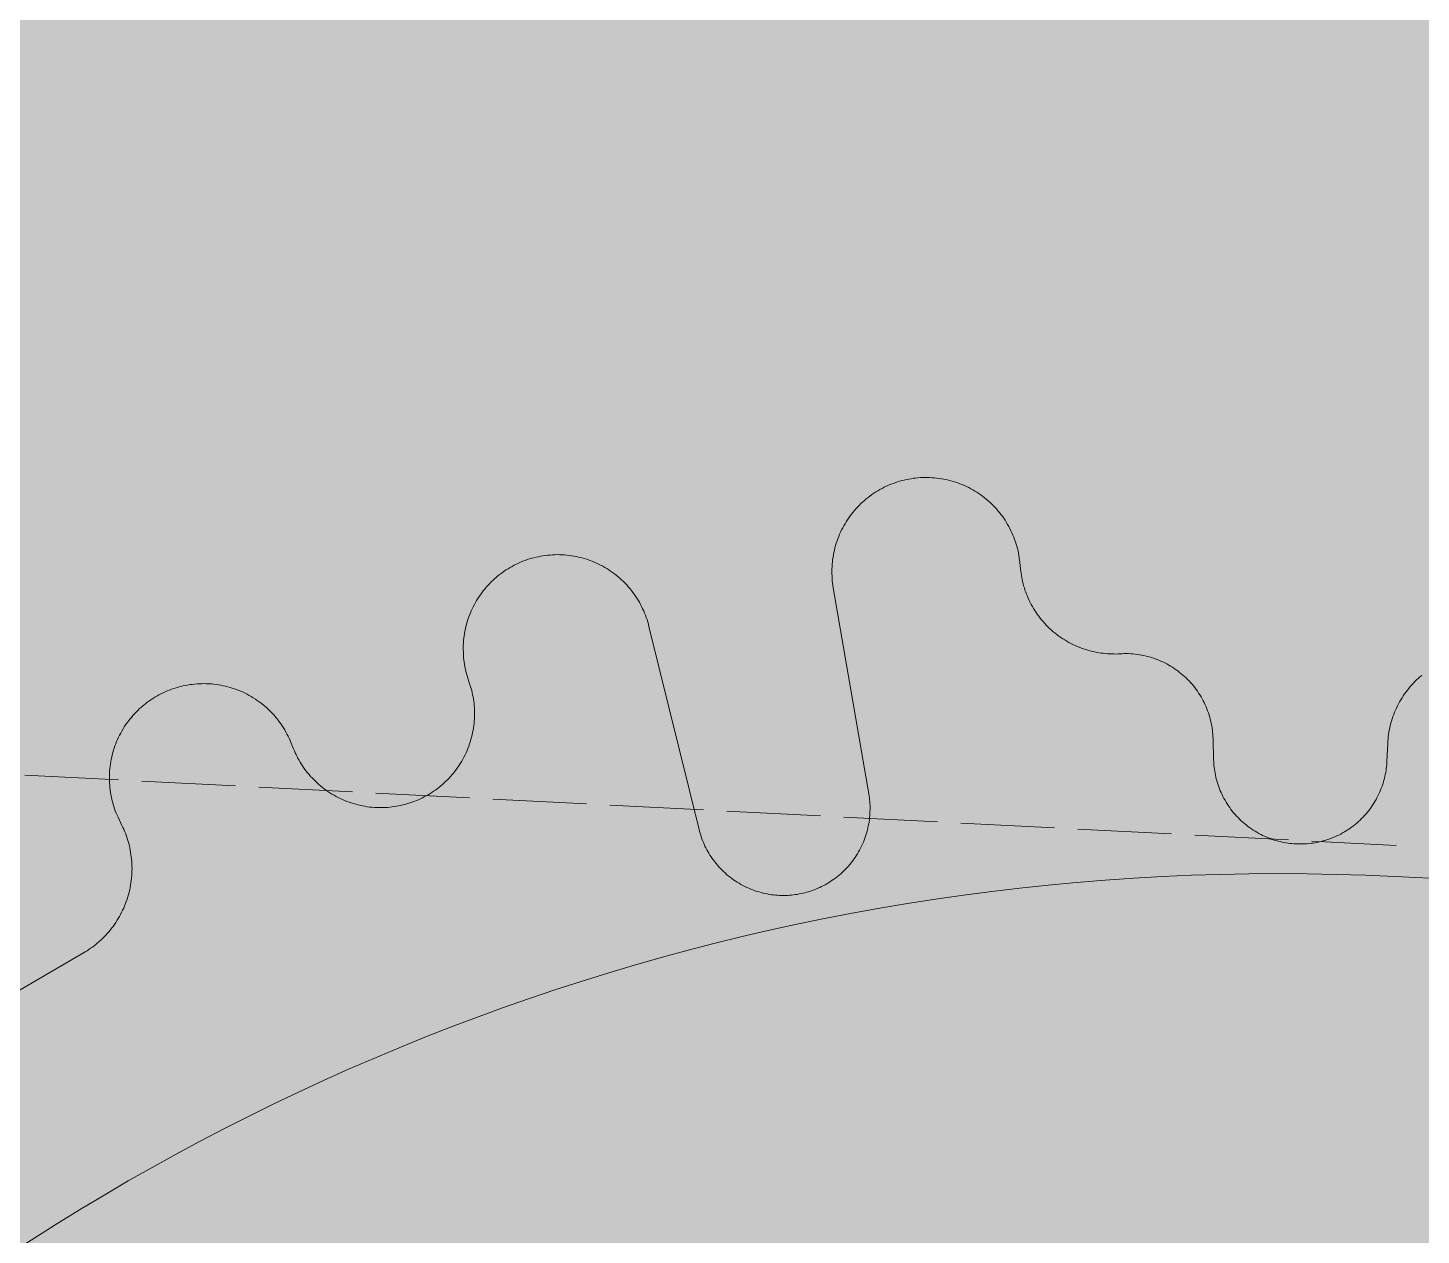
# Model space of a CAD drawing. Header units: millimetres. Extents: x 833941507 to 1669051331, y 817666127 to 1636299673.
# Drawn here: x 834573440.1 to 834573618.5, y 817985220.2 to 817985374.7 of the extents above; entities that cross this region are included whole.
import ezdxf

# ---------------------------------------------------------------- set-up
doc = ezdxf.new("R2010")
doc.units = ezdxf.units.MM
doc.header["$LTSCALE"] = 3
doc.linetypes.add('3A35X-MADL-P-LT-B01-0$0$ACAD_ISO02W033', pattern=[5, 4, -1])
for name, color, linetype, lineweight in [('Hatch (CARR)', 252, 'Continuous', 35), ('Hatch (LTC&CB)', 252, 'Continuous', 35), ('UAJ-23FLOR-h', 251, 'Continuous', 9), ('UAJ-24STAI-a', 9, '3A35X-MADL-P-LT-B01-0$0$ACAD_ISO02W033', 13), ('UAJ-42INFI', 1, 'Continuous', 18)]:
    doc.layers.add(name, color=color, linetype=linetype, lineweight=lineweight)
doc.layers.add('UAJ-00XREF', color=7, linetype='Continuous')

# ---------------------------------------------------------------- blocks, each defined once
blk = doc.blocks.new('GBP-LTC-LB01')
at = {"layer": 'UAJ-23FLOR-h'}
h = blk.add_hatch(dxfattribs=at)
h.set_pattern_fill('EARTH,_O', color=256, scale=180, angle=45)
h.set_pattern_definition([(48.9989, (834576001.8, 818046085.3), (-112.727, 1612.5107), [1143, -1143]), (48.9989, (834575678.3, 818046366.6), (-112.727, 1612.5107), [1143, -1143]), (48.9989, (834575354.8, 818046647.8), (-112.727, 1612.5107), [1143, -1143]), (138.9989, (834575340.7, 818046849.3), (-1612.5107, -112.727), [1143, -1143]), (138.9989, (834575621.9, 818047172.8), (-1612.5107, -112.727), [1143, -1143]), (138.9989, (834575903.1, 818047496.3), (-1612.5107, -112.727), [1143, -1143])])
h.paths.add_polyline_path([(834572173.05, 818200349.17), (834310583.74, 818182062.08), (834331502.24, 817882831.69), (834364939.69, 817885169.23), (834473095.7, 818011283.6), (834480533.7, 818020120.4), (834485095.05, 818025709.55), (834491375.7, 818033619), (834497063.4, 818041013), (834493145.8, 818043678.7), (834512788.5, 818074029.25), (834518712.45, 818083675.25), (834526231.3, 818096325.1), (834534646.05, 818111073.05), (834545956, 818131981.3), (834557204.6, 818154198.8), (834564040, 818168496.8), (834570941.16, 818183576.43), (834578367.8, 818200696.3)])
h.paths.add_polyline_path([(834382131.31, 817956469.98), (834418268.73, 817958996.07), (834422062.41, 817963855.9), (834428403.04, 817964299.38), (834467239.2, 818010695.58), (834466445.21, 818021738.79), (834476097.72, 818035709.03), (834485267.1, 818048983.2), (834487014.89, 818051460.43), (834497268.33, 818067303.42), (834492893.38, 818129890.09), (834448056.59, 818126755.66), (834416896.58, 818105052.11), (834382061.37, 818080788.99), (834386167.45, 818022059.16), (834377588.38, 818021459.47)], flags=16)
edge = h.paths.add_edge_path(flags=16)
edge.add_line((834540292.29, 818142076.07), (834533466.32, 818141614.13))
edge.add_line((834533466.32, 818141614.13), (834523258.01, 818143862.71))
edge.add_line((834523258.01, 818143862.71), (834525896.87, 818155838.93))
edge.add_arc((834558382.43, 818267025.45), 115835.02, 237.2183981, 253.7131266, ccw=False)
edge.add_line((834495664.92, 818169638.25), (834498267.59, 818132356.98))
edge.add_line((834498267.59, 818132356.98), (834496346.42, 818130135.01))
edge.add_line((834496346.42, 818130135.01), (834492879.88, 818129892.67))
edge.add_line((834492879.88, 818129892.67), (834494229.58, 818110587.62))
edge.add_line((834494229.58, 818110587.62), (834496326.13, 818110708.38))
edge.add_line((834496326.13, 818110708.38), (834498420.21, 818080753.55))
edge.add_line((834498420.21, 818080753.55), (834498046.12, 818080727.4))
edge.add_line((834498046.12, 818080727.4), (834498254.52, 818077746.38))
edge.add_line((834498254.52, 818077746.38), (834503061.09, 818078082.4))
edge.add_line((834503061.09, 818078082.4), (834504979.52, 818081212.1))
edge.add_line((834504979.52, 818081212.1), (834509429.02, 818088470.93))
edge.add_line((834509429.02, 818088470.93), (834515217.16, 818097913.59))
edge.add_line((834515217.16, 818097913.59), (834526067.43, 818116415.54))
edge.add_line((834526067.43, 818116415.54), (834532489.2, 818127888.68))
edge.add_line((834532489.2, 818127888.68), (834534830.9, 818132146.3))
edge.add_line((834534830.9, 818132146.3), (834540292.29, 818142076.07))
h = blk.add_hatch(dxfattribs=at)
h.set_pattern_fill('EARTH,_O', color=256, scale=180, angle=45)
h.set_pattern_definition([(45.0000001, (-1082349.7, 54794.9), (-3e-06, 1616.4461018), [1143, -1143]), (45.0000001, (-1082652.8, 55098), (-3e-06, 1616.4461018), [1143, -1143]), (45.0000001, (-1082955.9, 55401.1), (-3e-06, 1616.4461018), [1143, -1143]), (135.0000001, (-1082955.9, 55603.1), (-1616.4461018, -3e-06), [1143, -1143]), (135.0000001, (-1082652.8, 55906.2), (-1616.4461018, -3e-06), [1143, -1143]), (135.0000001, (-1082349.7, 56209.3), (-1616.4461018, -3e-06), [1143, -1143])])
h.paths.add_polyline_path([(834669469.25, 818015499.17), (834651080.82, 818014213.79), (834651091.33, 818014066.03), (834669479.76, 818015351.52)], flags=16)
edge = h.paths.add_edge_path()
edge.add_arc((834611763.61, 818123015.07), 22001.28, 94.000719, 118.688683)
edge.add_line((834601201.89, 818142315.5), (834593918.34, 818141228.38))
edge.add_arc((834611768.4, 818123014.03), 25502.69, 93.997159, 134.421275, ccw=False)
edge.add_line((834609990.68, 818148454.69), (834618164.36, 818149025.84))
edge.add_line((834618164.36, 818149025.84), (834618408.29, 818145534.91))
edge.add_line((834618408.29, 818145534.91), (834616365.41, 818145392.16))
edge.add_line((834616365.41, 818145392.16), (834616609.39, 818141900.69))
edge.add_line((834616609.39, 818141900.69), (834611621.55, 818141552.15))
edge.add_line((834611621.55, 818141552.15), (834611377.61, 818145043.07))
edge.add_line((834611377.61, 818145043.07), (834610228.61, 818144962.74))
h.paths.add_polyline_path([(834673232.94, 818197365.88), (834607546.49, 818192773.89), (834599172.5, 818174435.3), (834588349.1, 818152374.5), (834578621.55, 818133890.65), (834568418.3, 818115665.3), (834556456.7, 818095618.3), (834546606.4, 818080041.6), (834532219.3, 818058623.75), (834523692.15, 818046595.75), (834515683.5, 818035708.5), (834508244.2, 818025929.9), (834500656.3, 818016266.1), (834489786.8, 818002934.1), (834483448.3, 817995421.3), (834478637.6, 817989841.7), (834458453.75, 817967379.3), (834441506.5, 817949096.36), (834383075.75, 817886437.08), (834482026.69, 817893354.51), (834551919.04, 817920008.6), (834634905.13, 817930637.13), (834634023, 817939309.35), (834633770.07, 817941795.89), (834633577.69, 817943687.02), (834508697.04, 817930983.61), (834507053.46, 817930191.44), (834506409.46, 817939426.96), (834507656.94, 817945566.73), (834503417.08, 818006767.03), (834503064.37, 818011762.67), (834514052.91, 818025791.94), (834520784.65, 818034889.35), (834526318.86, 818042436.94), (834532381.69, 818050705.63), (834536345.72, 818056472.68), (834542258.41, 818065225.62), (834550405.86, 818077286.91), (834561579, 818095001.96), (834574522.66, 818117080.03), (834587768.88, 818140310.21), (834609774.13, 818143594.98), (834610001.97, 818140335.89), (834634252.54, 818142031.47), (834636806.9, 818105492.47), (834642791.48, 818105913.75), (834646278.56, 818056032.58), (834640293.17, 818055614.16), (834643382.34, 818011424.91), (834641138.41, 818011267.96), (834645775.78, 817944927.87), (834639048.36, 817944243.52), (834640362.12, 817931328.11), (834651070.39, 817932706.91), (834650587.67, 817936476.13), (834685105.74, 817940896.86), (834685588.46, 817937127.64), (834691373.79, 817937868.57)])
blk = doc.blocks.new('inf_010')
at = {"layer": 'UAJ-42INFI'}
for points in [[(889585898.64, 757792771.01), (889585898.61, 757792771.3), (889585898.59, 757792771.6), (889585898.58, 757792771.89), (889585898.57, 757792772.19), (889585898.58, 757792772.49), (889585898.59, 757792772.79), (889585898.61, 757792773.1), (889585898.63, 757792773.4), (889585898.67, 757792773.7), (889585898.71, 757792774), (889585898.76, 757792774.3), (889585898.81, 757792774.6), (889585898.88, 757792774.9), (889585898.95, 757792775.2), (889585899.03, 757792775.5), (889585899.12, 757792775.79), (889585899.21, 757792776.08), (889585899.31, 757792776.37), (889585899.42, 757792776.66), (889585899.54, 757792776.94), (889585899.66, 757792777.22), (889585899.79, 757792777.5), (889585899.93, 757792777.77), (889585900.07, 757792778.04), (889585900.22, 757792778.3), (889585900.38, 757792778.56), (889585900.54, 757792778.82), (889585900.71, 757792779.07), (889585900.88, 757792779.31), (889585901.06, 757792779.55), (889585901.24, 757792779.78), (889585901.43, 757792780.01), (889585901.62, 757792780.24), (889585901.82, 757792780.45), (889585902.03, 757792780.67), (889585902.24, 757792780.88), (889585902.46, 757792781.09), (889585902.68, 757792781.29), (889585902.91, 757792781.49), (889585903.15, 757792781.68), (889585903.39, 757792781.86), (889585903.64, 757792782.04), (889585903.89, 757792782.22), (889585904.14, 757792782.38), (889585904.4, 757792782.55), (889585904.67, 757792782.7), (889585904.94, 757792782.85), (889585905.21, 757792782.99), (889585905.48, 757792783.13), (889585905.76, 757792783.25), (889585906.04, 757792783.37), (889585906.33, 757792783.49), (889585906.62, 757792783.59), (889585906.91, 757792783.69), (889585907.2, 757792783.78), (889585907.49, 757792783.86), (889585907.78, 757792783.94), (889585908.08, 757792784.01), (889585908.37, 757792784.07), (889585908.67, 757792784.12), (889585908.96, 757792784.17), (889585909.26, 757792784.2), (889585909.56, 757792784.23), (889585909.85, 757792784.26), (889585910.14, 757792784.27), (889585910.44, 757792784.28), (889585910.74, 757792784.28), (889585911.04, 757792784.27), (889585911.34, 757792784.26), (889585911.64, 757792784.24), (889585911.94, 757792784.21), (889585912.24, 757792784.17), (889585912.54, 757792784.13), (889585912.84, 757792784.08), (889585913.14, 757792784.02), (889585913.44, 757792783.95), (889585913.74, 757792783.88), (889585914.03, 757792783.79), (889585914.33, 757792783.7), (889585914.62, 757792783.61), (889585914.91, 757792783.5), (889585915.19, 757792783.39), (889585915.47, 757792783.27), (889585915.75, 757792783.14), (889585916.03, 757792783.01), (889585916.3, 757792782.87), (889585916.57, 757792782.72), (889585916.83, 757792782.57), (889585917.09, 757792782.41), (889585917.34, 757792782.25), (889585917.59, 757792782.08), (889585917.83, 757792781.9), (889585918.07, 757792781.72), (889585918.3, 757792781.53), (889585918.53, 757792781.34), (889585918.75, 757792781.14), (889585918.97, 757792780.94), (889585919.18, 757792780.73), (889585919.39, 757792780.52), (889585919.59, 757792780.3), (889585919.79, 757792780.08), (889585919.98, 757792779.84), (889585920.17, 757792779.61), (889585920.35, 757792779.36), (889585920.53, 757792779.12), (889585920.7, 757792778.87), (889585920.87, 757792778.61), (889585921.03, 757792778.35), (889585921.18, 757792778.08), (889585921.32, 757792777.81), (889585921.46, 757792777.54), (889585921.59, 757792777.26), (889585921.72, 757792776.98), (889585921.84, 757792776.7), (889585921.95, 757792776.41), (889585922.05, 757792776.12), (889585922.14, 757792775.83), (889585922.23, 757792775.54), (889585922.31, 757792775.24), (889585922.38, 757792774.95), (889585922.45, 757792774.65), (889585922.51, 757792774.36), (889585922.56, 757792774.06), (889585922.6, 757792773.76), (889585922.63, 757792773.46), (889585922.66, 757792773.17), (889585922.68, 757792772.87), (889585922.69, 757792772.58)], [(889585851.17, 757792762.74), (889585851.1, 757792763.03), (889585851.04, 757792763.32), (889585850.98, 757792763.61), (889585850.94, 757792763.91), (889585850.9, 757792764.2), (889585850.86, 757792764.5), (889585850.84, 757792764.81), (889585850.82, 757792765.11), (889585850.81, 757792765.41), (889585850.81, 757792765.72), (889585850.82, 757792766.02), (889585850.83, 757792766.33), (889585850.85, 757792766.63), (889585850.88, 757792766.94), (889585850.92, 757792767.24), (889585850.96, 757792767.55), (889585851.01, 757792767.85), (889585851.07, 757792768.15), (889585851.14, 757792768.45), (889585851.21, 757792768.75), (889585851.3, 757792769.04), (889585851.39, 757792769.33), (889585851.48, 757792769.62), (889585851.59, 757792769.91), (889585851.7, 757792770.19), (889585851.81, 757792770.47), (889585851.94, 757792770.74), (889585852.07, 757792771.02), (889585852.2, 757792771.28), (889585852.35, 757792771.54), (889585852.49, 757792771.8), (889585852.65, 757792772.05), (889585852.81, 757792772.3), (889585852.97, 757792772.55), (889585853.15, 757792772.79), (889585853.33, 757792773.03), (889585853.52, 757792773.26), (889585853.71, 757792773.5), (889585853.91, 757792773.72), (889585854.11, 757792773.95), (889585854.33, 757792774.16), (889585854.54, 757792774.38), (889585854.77, 757792774.59), (889585855, 757792774.79), (889585855.23, 757792774.98), (889585855.47, 757792775.18), (889585855.71, 757792775.36), (889585855.96, 757792775.54), (889585856.22, 757792775.71), (889585856.48, 757792775.88), (889585856.74, 757792776.04), (889585857, 757792776.19), (889585857.27, 757792776.34), (889585857.55, 757792776.47), (889585857.82, 757792776.6), (889585858.1, 757792776.73), (889585858.38, 757792776.85), (889585858.66, 757792776.95), (889585858.94, 757792777.06), (889585859.23, 757792777.15), (889585859.52, 757792777.24), (889585859.8, 757792777.32), (889585860.09, 757792777.39), (889585860.38, 757792777.45), (889585860.67, 757792777.51), (889585860.96, 757792777.56), (889585861.26, 757792777.6), (889585861.55, 757792777.64), (889585861.85, 757792777.67), (889585862.15, 757792777.69), (889585862.46, 757792777.71), (889585862.76, 757792777.71), (889585863.06, 757792777.71), (889585863.37, 757792777.7), (889585863.67, 757792777.69), (889585863.98, 757792777.66), (889585864.28, 757792777.63), (889585864.59, 757792777.59), (889585864.89, 757792777.54), (889585865.19, 757792777.49), (889585865.49, 757792777.43), (889585865.79, 757792777.35), (889585866.09, 757792777.28), (889585866.38, 757792777.19), (889585866.67, 757792777.1), (889585866.96, 757792777), (889585867.25, 757792776.89), (889585867.53, 757792776.78), (889585867.81, 757792776.66), (889585868.08, 757792776.53), (889585868.35, 757792776.4), (889585868.62, 757792776.26), (889585868.88, 757792776.11), (889585869.13, 757792775.96), (889585869.39, 757792775.8), (889585869.63, 757792775.64), (889585869.88, 757792775.47), (889585870.12, 757792775.3), (889585870.35, 757792775.11), (889585870.58, 757792774.93), (889585870.81, 757792774.73), (889585871.04, 757792774.53), (889585871.26, 757792774.32), (889585871.47, 757792774.11), (889585871.68, 757792773.89), (889585871.89, 757792773.66), (889585872.09, 757792773.43), (889585872.28, 757792773.2), (889585872.47, 757792772.95), (889585872.65, 757792772.71), (889585872.83, 757792772.46), (889585873, 757792772.2), (889585873.16, 757792771.94), (889585873.32, 757792771.68), (889585873.47, 757792771.41), (889585873.61, 757792771.14), (889585873.75, 757792770.87), (889585873.88, 757792770.59), (889585874, 757792770.31), (889585874.11, 757792770.03), (889585874.22, 757792769.74), (889585874.32, 757792769.46), (889585874.41, 757792769.17), (889585874.49, 757792768.88), (889585874.57, 757792768.59), (889585874.64, 757792768.3), (889585874.7, 757792768.01), (889585874.75, 757792767.72)], [(889585901.33, 757792744.36), (889585898.64, 757792771.01)], [(889585922.69, 757792772.58), (889585922.72, 757792771.68)], [(889585922.72, 757792771.68), (889585922.73, 757792771.42), (889585922.75, 757792771.16), (889585922.77, 757792770.89), (889585922.8, 757792770.62), (889585922.83, 757792770.36), (889585922.87, 757792770.09), (889585922.92, 757792769.82), (889585922.97, 757792769.54), (889585923.04, 757792769.27), (889585923.1, 757792769), (889585923.18, 757792768.73), (889585923.26, 757792768.45), (889585923.35, 757792768.18), (889585923.44, 757792767.91), (889585923.55, 757792767.64), (889585923.66, 757792767.37), (889585923.77, 757792767.1), (889585923.9, 757792766.83), (889585924.03, 757792766.57), (889585924.17, 757792766.31), (889585924.31, 757792766.05), (889585924.46, 757792765.79), (889585924.62, 757792765.54), (889585924.79, 757792765.29), (889585924.96, 757792765.04), (889585925.14, 757792764.8), (889585925.32, 757792764.56), (889585925.51, 757792764.32), (889585925.71, 757792764.09), (889585925.91, 757792763.87), (889585926.12, 757792763.65), (889585926.34, 757792763.43), (889585926.56, 757792763.22), (889585926.78, 757792763.02), (889585927.01, 757792762.82), (889585927.24, 757792762.63), (889585927.48, 757792762.45), (889585927.73, 757792762.27), (889585927.97, 757792762.09), (889585928.22, 757792761.93), (889585928.48, 757792761.77), (889585928.74, 757792761.62), (889585929, 757792761.47), (889585929.26, 757792761.33), (889585929.53, 757792761.2), (889585929.79, 757792761.07), (889585930.06, 757792760.96), (889585930.33, 757792760.85), (889585930.6, 757792760.74), (889585930.88, 757792760.65), (889585931.15, 757792760.56), (889585931.43, 757792760.48), (889585931.7, 757792760.4), (889585931.97, 757792760.33), (889585932.25, 757792760.27), (889585932.52, 757792760.22), (889585932.79, 757792760.17), (889585933.07, 757792760.13), (889585933.34, 757792760.09), (889585933.61, 757792760.06), (889585933.87, 757792760.04), (889585934.14, 757792760.02), (889585934.41, 757792760.01), (889585934.67, 757792760.01)], [(889585874.75, 757792767.72), (889585879.35, 757792741.33)], [(889585805.36, 757792747.8), (889585805.25, 757792748.08), (889585805.15, 757792748.35), (889585805.05, 757792748.64), (889585804.96, 757792748.92), (889585804.88, 757792749.21), (889585804.81, 757792749.5), (889585804.74, 757792749.8), (889585804.68, 757792750.1), (889585804.63, 757792750.39), (889585804.58, 757792750.7), (889585804.54, 757792751), (889585804.51, 757792751.3), (889585804.49, 757792751.61), (889585804.47, 757792751.92), (889585804.47, 757792752.22), (889585804.47, 757792752.53), (889585804.48, 757792752.84), (889585804.49, 757792753.14), (889585804.52, 757792753.45), (889585804.55, 757792753.75), (889585804.59, 757792754.06), (889585804.64, 757792754.36), (889585804.69, 757792754.66), (889585804.75, 757792754.95), (889585804.82, 757792755.25), (889585804.9, 757792755.54), (889585804.98, 757792755.83), (889585805.07, 757792756.12), (889585805.17, 757792756.4), (889585805.27, 757792756.68), (889585805.38, 757792756.96), (889585805.5, 757792757.23), (889585805.62, 757792757.5), (889585805.75, 757792757.76), (889585805.89, 757792758.03), (889585806.03, 757792758.29), (889585806.18, 757792758.55), (889585806.34, 757792758.81), (889585806.51, 757792759.06), (889585806.68, 757792759.31), (889585806.86, 757792759.56), (889585807.04, 757792759.8), (889585807.23, 757792760.04), (889585807.43, 757792760.27), (889585807.64, 757792760.5), (889585807.85, 757792760.72), (889585808.06, 757792760.94), (889585808.28, 757792761.15), (889585808.51, 757792761.36), (889585808.74, 757792761.56), (889585808.98, 757792761.76), (889585809.22, 757792761.94), (889585809.47, 757792762.13), (889585809.72, 757792762.3), (889585809.97, 757792762.47), (889585810.23, 757792762.63), (889585810.49, 757792762.79), (889585810.75, 757792762.94), (889585811.02, 757792763.08), (889585811.29, 757792763.21), (889585811.56, 757792763.34), (889585811.83, 757792763.46), (889585812.11, 757792763.57), (889585812.38, 757792763.67), (889585812.66, 757792763.77), (889585812.94, 757792763.86), (889585813.23, 757792763.95), (889585813.52, 757792764.03), (889585813.81, 757792764.1), (889585814.1, 757792764.16), (889585814.4, 757792764.22), (889585814.7, 757792764.27), (889585815, 757792764.31), (889585815.3, 757792764.35), (889585815.61, 757792764.38), (889585815.91, 757792764.39), (889585816.22, 757792764.41), (889585816.53, 757792764.41), (889585816.83, 757792764.41), (889585817.14, 757792764.39), (889585817.45, 757792764.38), (889585817.75, 757792764.35), (889585818.06, 757792764.31), (889585818.36, 757792764.27), (889585818.66, 757792764.22), (889585818.96, 757792764.16), (889585819.26, 757792764.1), (889585819.55, 757792764.02), (889585819.85, 757792763.94), (889585820.14, 757792763.86), (889585820.42, 757792763.76), (889585820.71, 757792763.66), (889585820.98, 757792763.56), (889585821.26, 757792763.44), (889585821.53, 757792763.32), (889585821.8, 757792763.2), (889585822.06, 757792763.07), (889585822.33, 757792762.93), (889585822.58, 757792762.78), (889585822.84, 757792762.63), (889585823.1, 757792762.47), (889585823.35, 757792762.3), (889585823.59, 757792762.12), (889585823.84, 757792761.94), (889585824.08, 757792761.76), (889585824.31, 757792761.56), (889585824.54, 757792761.36), (889585824.77, 757792761.16), (889585824.99, 757792760.94), (889585825.21, 757792760.73), (889585825.42, 757792760.5), (889585825.62, 757792760.27), (889585825.82, 757792760.04), (889585826.01, 757792759.8), (889585826.2, 757792759.56), (889585826.38, 757792759.31), (889585826.55, 757792759.06), (889585826.72, 757792758.8), (889585826.88, 757792758.54), (889585827.03, 757792758.28), (889585827.18, 757792758.01), (889585827.32, 757792757.74), (889585827.45, 757792757.47), (889585827.57, 757792757.2), (889585827.69, 757792756.92), (889585827.8, 757792756.65), (889585827.9, 757792756.37), (889585828, 757792756.09)], [(889585851.38, 757792761.87), (889585851.17, 757792762.74)], [(889585828.27, 757792755.24), (889585828.36, 757792754.99), (889585828.45, 757792754.74), (889585828.54, 757792754.49), (889585828.65, 757792754.25), (889585828.75, 757792754), (889585828.87, 757792753.75), (889585828.99, 757792753.5), (889585829.12, 757792753.26), (889585829.26, 757792753.01), (889585829.4, 757792752.77), (889585829.55, 757792752.53), (889585829.7, 757792752.29), (889585829.86, 757792752.06), (889585830.03, 757792751.82), (889585830.21, 757792751.59), (889585830.39, 757792751.37), (889585830.58, 757792751.14), (889585830.77, 757792750.92), (889585830.97, 757792750.7), (889585831.18, 757792750.49), (889585831.39, 757792750.28), (889585831.61, 757792750.08), (889585831.83, 757792749.88), (889585832.06, 757792749.69), (889585832.29, 757792749.5), (889585832.53, 757792749.31), (889585832.78, 757792749.14), (889585833.03, 757792748.97), (889585833.28, 757792748.8), (889585833.54, 757792748.64), (889585833.8, 757792748.49), (889585834.07, 757792748.34), (889585834.34, 757792748.21), (889585834.61, 757792748.07), (889585834.89, 757792747.95), (889585835.17, 757792747.83), (889585835.45, 757792747.72), (889585835.73, 757792747.62), (889585836.02, 757792747.52), (889585836.31, 757792747.43), (889585836.59, 757792747.35), (889585836.88, 757792747.28), (889585837.18, 757792747.21), (889585837.47, 757792747.15), (889585837.76, 757792747.1), (889585838.05, 757792747.06), (889585838.34, 757792747.02), (889585838.63, 757792746.99), (889585838.92, 757792746.97), (889585839.21, 757792746.95), (889585839.5, 757792746.94), (889585839.79, 757792746.94), (889585840.07, 757792746.95), (889585840.35, 757792746.96), (889585840.63, 757792746.98), (889585840.91, 757792747), (889585841.19, 757792747.03), (889585841.46, 757792747.07), (889585841.73, 757792747.11), (889585842, 757792747.16), (889585842.26, 757792747.21), (889585842.52, 757792747.27), (889585842.77, 757792747.34), (889585843.03, 757792747.41), (889585843.28, 757792747.48), (889585843.53, 757792747.56), (889585843.78, 757792747.65), (889585844.03, 757792747.75), (889585844.29, 757792747.85), (889585844.54, 757792747.95), (889585844.79, 757792748.07), (889585845.04, 757792748.19), (889585845.29, 757792748.31), (889585845.53, 757792748.45), (889585845.78, 757792748.58), (889585846.02, 757792748.73), (889585846.27, 757792748.88), (889585846.5, 757792749.04), (889585846.74, 757792749.21), (889585846.98, 757792749.38), (889585847.21, 757792749.56), (889585847.43, 757792749.75), (889585847.66, 757792749.94), (889585847.88, 757792750.14), (889585848.09, 757792750.34), (889585848.3, 757792750.55), (889585848.51, 757792750.77), (889585848.71, 757792750.99), (889585848.91, 757792751.22), (889585849.1, 757792751.45), (889585849.29, 757792751.69), (889585849.47, 757792751.94), (889585849.64, 757792752.18), (889585849.81, 757792752.44), (889585849.97, 757792752.69), (889585850.13, 757792752.95), (889585850.27, 757792753.22), (889585850.42, 757792753.49), (889585850.55, 757792753.76), (889585850.68, 757792754.03), (889585850.8, 757792754.31), (889585850.91, 757792754.59), (889585851.02, 757792754.87), (889585851.12, 757792755.16), (889585851.21, 757792755.44), (889585851.29, 757792755.73), (889585851.37, 757792756.02), (889585851.44, 757792756.31), (889585851.5, 757792756.6), (889585851.56, 757792756.89), (889585851.6, 757792757.18), (889585851.64, 757792757.47), (889585851.68, 757792757.76), (889585851.7, 757792758.04), (889585851.72, 757792758.33), (889585851.73, 757792758.62), (889585851.74, 757792758.9), (889585851.74, 757792759.18), (889585851.73, 757792759.47), (889585851.71, 757792759.74), (889585851.69, 757792760.02), (889585851.66, 757792760.29), (889585851.63, 757792760.57), (889585851.59, 757792760.83), (889585851.55, 757792761.1), (889585851.5, 757792761.36), (889585851.44, 757792761.62), (889585851.38, 757792761.87)], [(889585934.67, 757792760.01), (889585934.94, 757792760), (889585935.22, 757792759.99), (889585935.49, 757792759.97), (889585935.77, 757792759.95), (889585936.05, 757792759.92), (889585936.32, 757792759.88), (889585936.6, 757792759.83), (889585936.88, 757792759.77), (889585937.15, 757792759.71), (889585937.43, 757792759.65), (889585937.7, 757792759.57), (889585937.97, 757792759.49), (889585938.24, 757792759.4), (889585938.51, 757792759.3), (889585938.78, 757792759.2), (889585939.04, 757792759.09), (889585939.3, 757792758.97), (889585939.56, 757792758.85), (889585939.81, 757792758.72), (889585940.06, 757792758.59), (889585940.31, 757792758.44), (889585940.55, 757792758.3), (889585940.79, 757792758.14), (889585941.02, 757792757.98), (889585941.25, 757792757.82), (889585941.47, 757792757.65), (889585941.69, 757792757.48), (889585941.91, 757792757.3), (889585942.11, 757792757.11), (889585942.32, 757792756.92), (889585942.51, 757792756.73), (889585942.71, 757792756.54), (889585942.89, 757792756.34), (889585943.07, 757792756.13), (889585943.25, 757792755.92), (889585943.43, 757792755.7), (889585943.6, 757792755.48), (889585943.76, 757792755.25), (889585943.92, 757792755.02), (889585944.07, 757792754.78), (889585944.22, 757792754.54), (889585944.36, 757792754.3), (889585944.5, 757792754.05), (889585944.63, 757792753.8), (889585944.75, 757792753.54), (889585944.87, 757792753.28), (889585944.98, 757792753.02), (889585945.08, 757792752.75), (889585945.18, 757792752.48), (889585945.27, 757792752.21), (889585945.35, 757792751.94), (889585945.43, 757792751.67), (889585945.5, 757792751.39), (889585945.56, 757792751.11), (889585945.61, 757792750.84), (889585945.66, 757792750.56), (889585945.7, 757792750.28), (889585945.73, 757792750), (889585945.76, 757792749.72), (889585945.78, 757792749.44), (889585945.79, 757792749.17), (889585945.8, 757792748.89), (889585945.8, 757792748.61), (889585945.79, 757792748.34)], [(889585968.05, 757792746.15), (889585968.09, 757792746.43), (889585968.13, 757792746.72), (889585968.18, 757792747.01), (889585968.24, 757792747.29), (889585968.31, 757792747.58), (889585968.38, 757792747.87), (889585968.46, 757792748.15), (889585968.54, 757792748.43), (889585968.64, 757792748.72), (889585968.74, 757792749), (889585968.85, 757792749.27), (889585968.96, 757792749.55), (889585969.08, 757792749.82), (889585969.21, 757792750.09), (889585969.35, 757792750.36), (889585969.49, 757792750.62), (889585969.64, 757792750.88), (889585969.79, 757792751.14), (889585969.95, 757792751.39), (889585970.12, 757792751.64), (889585970.3, 757792751.88), (889585970.47, 757792752.12), (889585970.66, 757792752.35), (889585970.85, 757792752.58), (889585971.04, 757792752.8), (889585971.24, 757792753.02), (889585971.45, 757792753.23), (889585971.66, 757792753.44), (889585971.87, 757792753.64), (889585972.09, 757792753.83), (889585972.31, 757792754.02), (889585972.53, 757792754.2), (889585972.76, 757792754.38), (889585973, 757792754.55)], [(889585828, 757792756.09), (889585828.27, 757792755.24)], [(889585805.68, 757792747), (889585805.36, 757792747.8)], [(889585945.79, 757792748.34), (889585945.68, 757792745.66)], [(889585799.63, 757792731.08), (889585799.87, 757792731.2), (889585800.11, 757792731.32), (889585800.35, 757792731.46), (889585800.58, 757792731.6), (889585800.82, 757792731.74), (889585801.05, 757792731.89), (889585801.28, 757792732.05), (889585801.51, 757792732.22), (889585801.74, 757792732.39), (889585801.96, 757792732.56), (889585802.18, 757792732.75), (889585802.4, 757792732.94), (889585802.62, 757792733.13), (889585802.83, 757792733.33), (889585803.04, 757792733.54), (889585803.24, 757792733.75), (889585803.44, 757792733.97), (889585803.64, 757792734.2), (889585803.83, 757792734.43), (889585804.01, 757792734.66), (889585804.19, 757792734.9), (889585804.37, 757792735.15), (889585804.54, 757792735.4), (889585804.7, 757792735.66), (889585804.86, 757792735.92), (889585805.01, 757792736.18), (889585805.16, 757792736.45), (889585805.3, 757792736.72), (889585805.43, 757792737), (889585805.56, 757792737.28), (889585805.68, 757792737.56), (889585805.79, 757792737.85), (889585805.9, 757792738.14), (889585806, 757792738.43), (889585806.09, 757792738.72), (889585806.17, 757792739.02), (889585806.25, 757792739.31), (889585806.32, 757792739.61), (889585806.38, 757792739.91), (889585806.43, 757792740.21), (889585806.48, 757792740.51), (889585806.52, 757792740.81), (889585806.55, 757792741.11), (889585806.58, 757792741.41), (889585806.59, 757792741.71), (889585806.6, 757792742.01), (889585806.61, 757792742.31), (889585806.6, 757792742.61), (889585806.59, 757792742.9), (889585806.57, 757792743.19), (889585806.55, 757792743.49), (889585806.52, 757792743.77), (889585806.48, 757792744.06), (889585806.44, 757792744.34), (889585806.39, 757792744.63), (889585806.33, 757792744.9), (889585806.27, 757792745.18), (889585806.2, 757792745.45), (889585806.13, 757792745.72), (889585806.05, 757792745.98), (889585805.96, 757792746.24), (889585805.87, 757792746.5), (889585805.78, 757792746.75), (889585805.68, 757792747)], [(889585967.8, 757792743.94), (889585968.05, 757792746.15)], [(889585879.35, 757792741.33), (889585879.39, 757792741.09), (889585879.44, 757792740.86), (889585879.5, 757792740.62), (889585879.56, 757792740.38), (889585879.63, 757792740.13), (889585879.7, 757792739.89), (889585879.78, 757792739.65), (889585879.86, 757792739.41), (889585879.95, 757792739.17), (889585880.05, 757792738.93), (889585880.16, 757792738.69), (889585880.27, 757792738.45), (889585880.38, 757792738.21), (889585880.51, 757792737.98), (889585880.64, 757792737.75), (889585880.77, 757792737.51), (889585880.91, 757792737.28), (889585881.06, 757792737.06), (889585881.22, 757792736.83), (889585881.38, 757792736.61), (889585881.54, 757792736.39), (889585881.72, 757792736.18), (889585881.89, 757792735.97), (889585882.08, 757792735.76), (889585882.27, 757792735.56), (889585882.46, 757792735.36), (889585882.66, 757792735.16), (889585882.87, 757792734.98), (889585883.08, 757792734.79), (889585883.29, 757792734.61), (889585883.51, 757792734.44), (889585883.74, 757792734.27), (889585883.97, 757792734.11), (889585884.2, 757792733.95), (889585884.43, 757792733.8), (889585884.67, 757792733.66), (889585884.92, 757792733.52), (889585885.16, 757792733.39), (889585885.41, 757792733.26), (889585885.66, 757792733.14), (889585885.92, 757792733.03), (889585886.17, 757792732.92), (889585886.43, 757792732.83), (889585886.69, 757792732.73), (889585886.95, 757792732.65), (889585887.21, 757792732.57), (889585887.47, 757792732.5), (889585887.73, 757792732.43), (889585887.99, 757792732.37), (889585888.25, 757792732.32), (889585888.52, 757792732.28), (889585888.78, 757792732.24), (889585889.04, 757792732.2), (889585889.3, 757792732.18), (889585889.56, 757792732.16), (889585889.81, 757792732.14), (889585890.07, 757792732.13), (889585890.32, 757792732.13), (889585890.57, 757792732.14), (889585890.82, 757792732.15), (889585891.07, 757792732.16), (889585891.32, 757792732.18), (889585891.56, 757792732.21), (889585891.8, 757792732.24), (889585892.04, 757792732.27), (889585892.28, 757792732.31), (889585892.52, 757792732.36), (889585892.76, 757792732.41), (889585893.01, 757792732.47), (889585893.25, 757792732.54), (889585893.49, 757792732.61), (889585893.74, 757792732.68), (889585893.98, 757792732.77), (889585894.23, 757792732.85), (889585894.47, 757792732.95), (889585894.71, 757792733.05), (889585894.95, 757792733.16), (889585895.19, 757792733.27), (889585895.43, 757792733.4), (889585895.67, 757792733.52), (889585895.9, 757792733.66), (889585896.13, 757792733.8), (889585896.36, 757792733.94), (889585896.59, 757792734.1), (889585896.81, 757792734.25), (889585897.04, 757792734.42), (889585897.25, 757792734.59), (889585897.47, 757792734.77), (889585897.68, 757792734.95), (889585897.88, 757792735.14), (889585898.08, 757792735.33), (889585898.28, 757792735.53), (889585898.47, 757792735.73), (889585898.66, 757792735.94), (889585898.84, 757792736.15), (889585899.01, 757792736.37), (889585899.18, 757792736.59), (889585899.35, 757792736.82), (889585899.51, 757792737.05), (889585899.66, 757792737.28), (889585899.81, 757792737.52), (889585899.95, 757792737.76), (889585900.08, 757792738.01), (889585900.21, 757792738.25), (889585900.33, 757792738.5), (889585900.45, 757792738.75), (889585900.55, 757792739.01), (889585900.66, 757792739.26), (889585900.75, 757792739.52), (889585900.84, 757792739.78), (889585900.92, 757792740.04), (889585900.99, 757792740.29), (889585901.06, 757792740.55), (889585901.12, 757792740.81), (889585901.18, 757792741.07), (889585901.23, 757792741.33), (889585901.27, 757792741.59), (889585901.3, 757792741.85), (889585901.33, 757792742.11), (889585901.36, 757792742.37), (889585901.37, 757792742.62), (889585901.39, 757792742.88), (889585901.39, 757792743.13), (889585901.39, 757792743.38), (889585901.38, 757792743.63), (889585901.37, 757792743.87), (889585901.36, 757792744.11), (889585901.33, 757792744.36)], [(889585945.68, 757792745.66), (889585945.67, 757792745.42), (889585945.67, 757792745.18), (889585945.67, 757792744.93), (889585945.68, 757792744.68), (889585945.69, 757792744.43), (889585945.71, 757792744.18), (889585945.74, 757792743.93), (889585945.77, 757792743.68), (889585945.81, 757792743.42), (889585945.85, 757792743.17), (889585945.9, 757792742.91), (889585945.96, 757792742.65), (889585946.02, 757792742.4), (889585946.09, 757792742.14), (889585946.17, 757792741.89), (889585946.25, 757792741.63), (889585946.34, 757792741.38), (889585946.44, 757792741.12), (889585946.54, 757792740.87), (889585946.65, 757792740.62), (889585946.77, 757792740.37), (889585946.89, 757792740.12), (889585947.02, 757792739.88), (889585947.16, 757792739.64), (889585947.3, 757792739.4), (889585947.45, 757792739.16), (889585947.6, 757792738.93), (889585947.76, 757792738.7), (889585947.93, 757792738.48), (889585948.1, 757792738.26), (889585948.28, 757792738.04), (889585948.46, 757792737.83), (889585948.65, 757792737.62), (889585948.84, 757792737.42), (889585949.04, 757792737.22), (889585949.25, 757792737.03), (889585949.45, 757792736.84), (889585949.67, 757792736.66), (889585949.88, 757792736.49), (889585950.1, 757792736.32), (889585950.33, 757792736.15), (889585950.55, 757792736), (889585950.78, 757792735.85), (889585951.02, 757792735.7), (889585951.25, 757792735.56), (889585951.49, 757792735.43), (889585951.73, 757792735.3), (889585951.97, 757792735.18), (889585952.22, 757792735.07), (889585952.46, 757792734.96), (889585952.71, 757792734.86), (889585952.95, 757792734.77), (889585953.2, 757792734.68), (889585953.45, 757792734.6), (889585953.7, 757792734.53), (889585953.95, 757792734.46), (889585954.19, 757792734.4), (889585954.44, 757792734.34), (889585954.69, 757792734.29), (889585954.93, 757792734.25), (889585955.18, 757792734.21), (889585955.42, 757792734.18), (889585955.67, 757792734.15), (889585955.91, 757792734.13), (889585956.15, 757792734.11), (889585956.39, 757792734.1), (889585956.64, 757792734.09), (889585956.89, 757792734.09), (889585957.14, 757792734.1), (889585957.39, 757792734.11), (889585957.64, 757792734.13), (889585957.9, 757792734.15), (889585958.15, 757792734.18), (889585958.41, 757792734.22), (889585958.67, 757792734.26), (889585958.93, 757792734.31), (889585959.18, 757792734.36), (889585959.44, 757792734.42), (889585959.7, 757792734.49), (889585959.96, 757792734.56), (889585960.22, 757792734.64), (889585960.47, 757792734.73), (889585960.73, 757792734.82), (889585960.98, 757792734.92), (889585961.24, 757792735.03), (889585961.49, 757792735.15), (889585961.74, 757792735.27), (889585961.98, 757792735.39), (889585962.23, 757792735.53), (889585962.47, 757792735.67), (889585962.7, 757792735.81), (889585962.94, 757792735.97), (889585963.17, 757792736.12), (889585963.4, 757792736.29), (889585963.62, 757792736.46), (889585963.84, 757792736.63), (889585964.05, 757792736.81), (889585964.26, 757792737), (889585964.46, 757792737.19), (889585964.66, 757792737.39), (889585964.86, 757792737.59), (889585965.05, 757792737.79), (889585965.23, 757792738), (889585965.41, 757792738.22), (889585965.58, 757792738.44), (889585965.74, 757792738.66), (889585965.9, 757792738.88), (889585966.06, 757792739.11), (889585966.2, 757792739.34), (889585966.34, 757792739.57), (889585966.48, 757792739.81), (889585966.61, 757792740.05), (889585966.73, 757792740.29), (889585966.84, 757792740.53), (889585966.95, 757792740.77), (889585967.05, 757792741.01), (889585967.15, 757792741.26), (889585967.24, 757792741.5), (889585967.32, 757792741.75), (889585967.4, 757792741.99), (889585967.47, 757792742.24), (889585967.54, 757792742.48), (889585967.6, 757792742.73), (889585967.65, 757792742.97), (889585967.7, 757792743.22), (889585967.74, 757792743.46), (889585967.77, 757792743.7), (889585967.8, 757792743.94)], [(889585779.67, 757792721.23), (889585799.63, 757792731.08)]]:
    blk.add_lwpolyline(points, dxfattribs=at)
blk = doc.blocks.new('3A35X-MADL-P-LT-B01-0')
at = {"layer": 'UAJ-24STAI-a'}
blk.add_line((834572091.45, 817985348.04), (834573615.26, 817985269.99), dxfattribs=at)
at = {"layer": 'UAJ-42INFI'}
blk.add_lwpolyline([(834573644.69, 817985264.54), (834573615.06, 817985266, 0.406244), (834573305.29, 817984993.06), (834573205.68, 817983698.14)], format="xyb", dxfattribs=at)
at = {"rotation": 3.998908525164564}
blk.add_blockref('inf_010', (-0.01, 0.01), dxfattribs=at)

msp = doc.modelspace()

# ---------------------------------------------------------------- hatches: boundary and pattern name
at = {"layer": 'Hatch (CARR)'}
h = msp.add_hatch(dxfattribs=at)
h.set_pattern_fill('ANSI36', color=256, scale=150, angle=90)
h.set_pattern_definition([(135, (-187022.3, -52565.44), (-926.08891249, 252.5697034), [1190.625, -238.125, 0, -238.125])])
edge = h.paths.add_edge_path()
edge.add_line((834611924.53, 818109421.98), (834607685.93, 818109069.03))
edge.add_line((834607685.93, 818109069.03), (834607665.21, 818107991.06))
edge.add_arc((834589039.26, 818108445.6), 18631.5, 309.865898, 358.602068, ccw=False)
edge.add_arc((834615999.11, 818076947.93), 22831.06, 131.128719, 153.798926)
edge.add_arc((834586528.44, 818091417.12), 10000.02, 275.074548, 333.967897, ccw=False)
edge.add_line((834587412.96, 818081456.29), (834588264.12, 818069423.81))
edge.add_arc((834582903.89, 818050145.04), 20010.07, 39.448108, 74.462065, ccw=False)
edge.add_arc((834615731.57, 818077154), 22500.4, 219.443807, 234.520216)
edge.add_arc((834588161.64, 818038473.41), 25000.01, 12.166064, 54.52036, ccw=False)
edge.add_arc((834582999.18, 818037622.78), 30226.87, 2.039971, 11.679977, ccw=False)
edge.add_line((834613206.9, 818038698.76), (834615631.26, 818004019.26))
edge.add_arc((834569688.78, 818001746.14), 45998.68, -6.715736, 2.832547, ccw=False)
edge.add_arc((834571414.07, 818001695.79), 44279.6, 274.627227, 353.087902, ccw=False)
edge.add_line((834574986.22, 817957560.51), (834554838.44, 817955511.33))
edge.add_line((834554838.44, 817955511.33), (834555086.07, 817951969.1))
edge.add_line((834555086.07, 817951969.1), (834553985.14, 817951373.93))
edge.add_line((834553985.14, 817951373.93), (834556566.9, 817951132.02))
edge.add_line((834556566.9, 817951132.02), (834554870.83, 817950512.53))
edge.add_line((834554870.83, 817950512.53), (834555242.26, 817945199.33))
edge.add_line((834555242.26, 817945199.33), (834580663.58, 817947785.24))
edge.add_arc((834575886.06, 817997961), 50402.7, 275.439056, 360)
edge.add_arc((834575886.06, 817997961), 50402.7, 0, 6.033545)
edge.add_line((834626009.56, 818003258.87), (834625320, 818013122.62))
edge.add_arc((834725073.73, 818020096.29), 99997.19, 179.2295533, 183.9989755, ccw=False)
edge.add_line((834625085.58, 818021440.9), (834625236.7, 818032677.88))
edge.add_arc((834627922.06, 818032658), 2685.43, 108.98118, 179.57597, ccw=False)
edge.add_arc((834628204.41, 818032510.48), 2924.98, 77.00889, 113.27543, ccw=False)
edge.add_line((834628861.95, 818035360.6), (834628476.34, 818040874.23))
edge.add_arc((834628077.5, 818035877.4), 5012.73, 85.43643, 98.7313)
edge.add_arc((834628036.86, 818036256.39), 4631.99, 98.94599, 115.25566)
edge.add_arc((834625847.25, 818040897.82), 499.99, 179.2291, 295.2567, ccw=False)
edge.add_line((834625347.3, 818040904.54), (834625429.52, 818047019.11))
edge.add_arc((834645427.71, 818046750.21), 20000, 165.345013, 179.22962, ccw=False)
edge.add_line((834626078.37, 818051810.17), (834626528.55, 818053531.69))
edge.add_arc((834626915.54, 818053430.49), 400, 10.6952, 165.3453, ccw=False)
edge.add_arc((834673015.67, 818062137.18), 46515.12, 190.695171, 201.393906)
edge.add_line((834629705.69, 818045169.49), (834632608.66, 818049408.19))
edge.add_arc((834657538.96, 818054466.69), 25438.32, 165.436059, 191.469924, ccw=False)
edge.add_arc((834645834.11, 818057254.43), 13410.81, 134.755157, 164.388681, ccw=False)
edge.add_arc((834654069.52, 818049100.07), 25000, 110.949167, 135, ccw=False)
edge.add_line((834645131.03, 818072447.52), (834644597.61, 818080086.57))
edge.add_arc((834649926.78, 818053872.79), 26750, 101.491438, 112.960099)
edge.add_arc((834639130.33, 818079447.94), 1011.22, 186.41269, 290.94883, ccw=False)
edge.add_arc((834615732.29, 818077144.81), 22500, 5.586125, 15.960514)
edge.add_arc((834638326.4, 818083606.72), 1000, 72.18054, 195.96056, ccw=False)
edge.add_arc((834652938.87, 818129065.91), 46750, 252.180437, 259.459176)
edge.add_line((834644386.61, 818083104.83), (834643939.74, 818089497.14))
edge.add_arc((834650687.74, 818128671.74), 39751.54, 240.552646, 260.226455, ccw=False)
edge.add_arc((834638496.4, 818107130.24), 14999.51, 192.881128, 240.651972, ccw=False)
edge.add_line((834623874.36, 818103786.42), (834622817.43, 818108620.33))
edge.add_arc((834642767.11, 818112268.77), 20280.55, 185.544236, 190.363831, ccw=False)
edge.add_line((834622581.43, 818110309.38), (834612780.93, 818109493.29))
edge.add_arc((834641861.42, 818113470.75), 29351.23, 187.788264, 192.644584)
edge.add_line((834613222.05, 818107045.69), (834612137.99, 818106966.76))
edge.add_arc((834678301.99, 818113956.17), 66532.15, 183.9077542, 186.0302271, ccw=False)
edge = h.paths.add_edge_path(flags=16)
edge.add_arc((834615731.29, 818077153.7), 12500, 0, 180)
edge.add_arc((834615731.29, 818077153.7), 12500, 180, 360)
edge = h.paths.add_edge_path(flags=16)
edge.add_line((834611868.95, 818104450.81), (834613972.75, 818104597.88))
edge.add_line((834613972.75, 818104597.88), (834614793.18, 818100839.53))
edge.add_arc((834613826.07, 818100578.15), 1001.8, -85.3038, 15.12379, ccw=False)
edge.add_arc((834619584.26, 818044960.88), 54912.99, 95.933068, 97.326955)
edge.add_arc((834612511.22, 818100425.75), 1002.71, 172.27337, 273.99855, ccw=False)
edge.add_arc((834561933.96, 818106999.55), 50000, 352.600915, 357.078102)
edge = h.paths.add_edge_path(flags=16)
edge.add_line((834620090.91, 818049922.98), (834618289.66, 818049797.05))
edge.add_arc((834580970.7, 818042316.77), 38061.25, 11.334275, 15.917952)
edge.add_arc((834591802.88, 818043743.07), 27300.13, 19.276237, 22.152589)
edge.add_arc((834617550.89, 818054225.79), 500, 94.5376, 202.1526, ccw=False)
edge.add_arc((834615731.29, 818077153.7), 22500, 274.53759, 280.052608)
edge.add_arc((834619745.99, 818054506.8), 500, -8.8617, 100.0526, ccw=False)
edge.add_arc((834638671.98, 818051564.06), 18653.4, 171.162659, 185.047268)
edge = h.paths.add_edge_path(flags=16)
edge.add_line((834620198.06, 818047424.37), (834618701.71, 818047319.76))
edge.add_line((834618701.71, 818047319.76), (834619053.65, 818042377.79))
edge.add_line((834619053.65, 818042377.79), (834619277.55, 818039251.24))
edge.add_line((834619277.55, 818039251.24), (834621789.24, 818004177.33))
edge.add_arc((834571670.9, 818002621.7), 50142.48, -82.809427, 1.77783, ccw=False)
edge.add_line((834577947.23, 817952873.58), (834554875.83, 817950440.96))
edge.add_line((834554875.83, 817950440.96), (834554896.6, 817950143.9))
edge.add_line((834554896.6, 817950143.9), (834580030.46, 817952804.26))
edge.add_arc((834573485.43, 818001019.32), 48657.26, 277.730459, 360)
edge.add_line((834622142.69, 818001019.32), (834619659.92, 818038109.18))
edge.add_arc((834783609.84, 818029932.1), 164153.72, 174.3889035, 177.1447146, ccw=False)
edge.add_arc((834619491.3, 818046225.82), 789.84, 342.04557, 367.17034)
edge.add_line((834620274.96, 818046324.4), (834620198.06, 818047424.37))
h = msp.add_hatch(dxfattribs=at)
h.set_pattern_fill('ANSI37', color=10, scale=150)
edge = h.paths.add_edge_path()
edge.add_line((834608124.67, 818053522.58), (834606147.8, 818052086.92))
edge.add_line((834606147.8, 818052086.92), (834607353.97, 818050426.06))
edge.add_line((834607353.97, 818050426.06), (834609862.86, 818014620.63))
edge.add_line((834609862.86, 818014620.63), (834609379.08, 818014586.81))
edge.add_line((834609379.08, 818014586.81), (834610086.25, 818004483.1))
edge.add_line((834610086.25, 818004483.1), (834610539.27, 818004514.77))
edge.add_line((834610539.27, 818004514.77), (834610706.64, 818002120.62))
edge.add_line((834610706.64, 818002120.62), (834610557.77, 818002110.21))
edge.add_line((834610557.77, 818002110.21), (834610834.56, 817998139.85))
edge.add_line((834610834.56, 817998139.85), (834610486.99, 817998114.18))
edge.add_arc((834520229.53, 818026403.03), 94586.84, 332.7181106, 342.5977552, ccw=False)
edge.add_arc((834534026.5, 818020533.46), 79641.88, 325.3815398, 331.9213713, ccw=False)
edge.add_arc((834533795.72, 818020683.06), 79916.79, 321.0383391, 325.3872696, ccw=False)
edge.add_line((834595936.37, 817970431.36), (834591911.27, 817966463.99))
edge.add_arc((834580976.59, 817976781.73), 15034.06, 287.247267, 316.662797, ccw=False)
edge.add_arc((834571080.29, 818003715), 43715.04, 276.73322, 289.168661, ccw=False)
edge.add_line((834576205.73, 817960301.47), (834554660.6, 817958055.21))
edge.add_line((834554660.6, 817958055.21), (834554838.44, 817955511.33))
edge.add_line((834554838.44, 817955511.33), (834574986.22, 817957560.51))
edge.add_arc((834571414.07, 818001695.79), 44279.6, 274.627227, 353.087902)
edge.add_line((834615371.84, 817996366.89), (834612824.42, 818001153.58))
edge.add_line((834612824.42, 818001153.58), (834610209.13, 818038562.08))
edge.add_line((834610209.13, 818038562.08), (834612600.29, 818043741.45))
edge.add_arc((834588170.03, 818038475.53), 24991.35, 12.163932, 16.094758)
edge.add_line((834612181.83, 818045403.8), (834610162.71, 818046731.91))
edge.add_arc((834588161.64, 818038473.42), 23500, 20.574494, 27.032904)
edge.add_line((834609094.16, 818049154.22), (834610023.49, 818050600.23))
edge.add_arc((834588161.69, 818038473.47), 24999.93, 29.017166, 37.010848)
h = msp.add_hatch(dxfattribs=at)
h.set_pattern_fill('GOST_GLASS', color=256, scale=75, angle=90)
edge = h.paths.add_edge_path()
edge.add_line((834620198.06, 818047424.37), (834618701.71, 818047319.76))
edge.add_line((834618701.71, 818047319.76), (834619053.65, 818042377.79))
edge.add_line((834619053.65, 818042377.79), (834619277.55, 818039251.24))
edge.add_line((834619277.55, 818039251.24), (834621789.24, 818004177.33))
edge.add_arc((834571670.9, 818002621.7), 50142.48, -82.809427, 1.77783, ccw=False)
edge.add_line((834577947.23, 817952873.58), (834554875.83, 817950440.96))
edge.add_line((834554875.83, 817950440.96), (834554896.6, 817950143.9))
edge.add_line((834554896.6, 817950143.9), (834580030.46, 817952804.26))
edge.add_arc((834573485.43, 818001019.32), 48657.26, 277.730459, 360)
edge.add_line((834622142.69, 818001019.32), (834619659.92, 818038109.18))
edge.add_arc((834783609.84, 818029932.1), 164153.72, 174.3889035, 177.1447146, ccw=False)
edge.add_arc((834619491.3, 818046225.82), 789.84, 342.04557, 367.17034)
edge.add_line((834620274.96, 818046324.4), (834620198.06, 818047424.37))
at = {"layer": 'Hatch (LTC&CB)'}
h = msp.add_hatch(dxfattribs=at)
h.set_pattern_fill('ANSI38', color=256, scale=100)
h.set_pattern_definition([(318.99984, (834479093.73, 818230174.15), (208.29942, 239.6197), []), (48.99984, (834479093.73, 818230174.15), (176.97914, 687.53882), [793.75, -476.25])])
edge = h.paths.add_edge_path()
edge.add_line((834601196.19, 818142314.52), (834603754.26, 818142696.37))
edge.add_line((834603754.26, 818142696.37), (834603901.9, 818141707.33))
edge.add_line((834603901.9, 818141707.33), (834603810.47, 818141693.69))
edge.add_arc((834611763.29, 818123016.36), 20300, 113.064358, 141.357581)
edge.add_line((834595907.81, 818135692.86), (834595395.45, 818135656.86))
edge.add_line((834595395.45, 818135656.86), (834583111.72, 818114341.03))
edge.add_line((834583111.72, 818114341.03), (834578121.58, 818106513.89))
edge.add_line((834578121.58, 818106513.89), (834575731.65, 818102809.5))
edge.add_line((834575731.65, 818102809.5), (834574387.45, 818100725.98))
edge.add_line((834574387.45, 818100725.98), (834573113.98, 818098752.1))
edge.add_line((834573113.98, 818098752.1), (834573145.25, 818098730.65))
edge.add_line((834573145.25, 818098730.65), (834569989.11, 818093770.2))
edge.add_line((834569989.11, 818093770.2), (834566535, 818088385.68))
edge.add_line((834566535, 818088385.68), (834566514.09, 818088398.3))
edge.add_line((834566514.09, 818088398.3), (834558743.61, 818076256.63))
edge.add_line((834558743.61, 818076256.63), (834557653.4, 818074495.71))
edge.add_line((834557653.4, 818074495.71), (834553498.92, 818068288.56))
edge.add_line((834553498.92, 818068288.56), (834548580.86, 818060932.13))
edge.add_line((834548580.86, 818060932.13), (834544328.26, 818054726.34))
edge.add_line((834544328.26, 818054726.34), (834544332.15, 818054704.66))
edge.add_line((834544332.15, 818054704.66), (834540324.6, 818048716.69))
edge.add_line((834540324.6, 818048716.69), (834541041.32, 818048232.54))
edge.add_line((834541041.32, 818048232.54), (834540089.73, 818046823.83))
edge.add_line((834540089.73, 818046823.83), (834539737.55, 818047061.73))
edge.add_line((834539737.55, 818047061.73), (834533115.75, 818038377.74))
edge.add_line((834533115.75, 818038377.74), (834515220.96, 818015146.63))
edge.add_arc((834538026.01, 818000636.26), 27030, 147.532263, 176.187088)
edge.add_line((834511055.84, 818002433.72), (834511444.99, 817996891.23))
edge.add_line((834511444.99, 817996891.23), (834511474.11, 817996474.65))
edge.add_line((834511474.11, 817996474.65), (834508641.22, 817996276.61))
edge.add_line((834508641.22, 817996276.61), (834508910.68, 817992422.05))
edge.add_line((834508910.68, 817992422.05), (834511353.38, 817992955.96))
edge.add_line((834511353.38, 817992955.96), (834513357.66, 817964213.01))
edge.add_line((834513357.66, 817964213.01), (834513308.95, 817964209.6))
edge.add_line((834513308.95, 817964209.6), (834513879.4, 817955918.75))
edge.add_line((834513879.4, 817955918.75), (834514876.61, 817955988.46))
edge.add_line((834514876.61, 817955988.46), (834515053.07, 817953464.41))
edge.add_arc((834528221.07, 817954382.99), 13200, 183.990417, 259.837233)
edge.add_line((834525891.99, 817941390.09), (834525974.53, 817940578.71))
edge.add_line((834525974.53, 817940578.71), (834555356.34, 817943567.49))
edge.add_line((834555356.34, 817943567.49), (834594711.69, 817947570.8))
edge.add_line((834594711.69, 817947570.8), (834594754.2, 817947152.96))
edge.add_line((834594754.2, 817947152.96), (834616096.9, 817949323.98))
edge.add_line((834616096.9, 817949323.98), (834631854.21, 817950926.85))
edge.add_line((834631854.21, 817950926.85), (834631836.71, 817951177.16))
edge.add_line((834631836.71, 817951177.16), (834639760.38, 817951731.08))
edge.add_line((834639760.38, 817951731.08), (834640506.97, 817944391.59))
edge.add_line((834640506.97, 817944391.59), (834508703.57, 817930984.28))
edge.add_line((834508703.57, 817930984.28), (834508663.51, 817930982.16))
edge.add_line((834508663.51, 817930982.16), (834507053.46, 817930191.44))
edge.add_line((834507053.46, 817930191.44), (834506409.46, 817939426.96))
edge.add_line((834506409.46, 817939426.96), (834507674.95, 817945699.32))
edge.add_line((834507674.95, 817945699.32), (834503067.5, 818011766.68))
edge.add_line((834503067.5, 818011766.68), (834515005.94, 818027008.3))
edge.add_line((834515005.94, 818027008.3), (834526318.86, 818042436.95))
edge.add_line((834526318.86, 818042436.95), (834533248.43, 818051887.55))
edge.add_line((834533248.43, 818051887.55), (834545204.94, 818069586.37))
edge.add_line((834545204.94, 818069586.37), (834551695.41, 818079200.62))
edge.add_line((834551695.41, 818079200.62), (834551700.66, 818079300.57))
edge.add_line((834551700.66, 818079300.57), (834554860.11, 818084257.51))
edge.add_line((834554860.11, 818084257.51), (834556162.94, 818086301.54))
edge.add_line((834556162.94, 818086301.54), (834561579.11, 818095002.15))
edge.add_line((834561579.11, 818095002.15), (834564610.19, 818100023.59))
edge.add_line((834564610.19, 818100023.59), (834566711.84, 818103505.28))
edge.add_line((834566711.84, 818103505.28), (834567220.96, 818104369.68))
edge.add_line((834567220.96, 818104369.68), (834571219.85, 818111331.33))
edge.add_line((834571219.85, 818111331.33), (834579233.58, 818125278.3))
edge.add_line((834579233.58, 818125278.3), (834584805.19, 818135090.79))
edge.add_line((834584805.19, 818135090.79), (834587768.44, 818140310.15))
edge.add_line((834587768.44, 818140310.15), (834593953.37, 818141233.38))
edge.add_arc((834611682.41, 818123278.84), 25232.61, 93.846032, 134.637937, ccw=False)
edge.add_line((834609989.92, 818148454.62), (834618164.07, 818149025.82))
edge.add_line((834618164.07, 818149025.82), (834618408.01, 818145534.9))
edge.add_line((834618408.01, 818145534.9), (834616365.13, 818145392.15))
edge.add_line((834616365.13, 818145392.15), (834616609.11, 818141900.67))
edge.add_line((834616609.11, 818141900.67), (834611621.27, 818141552.12))
edge.add_line((834611621.27, 818141552.12), (834611377.33, 818145043.04))
edge.add_arc((834611845.2, 818122938.11), 22109.88, 91.212521, 118.792578)
h = msp.add_hatch(color=256, dxfattribs=at)
h.dxf.hatch_style = 1
edge = h.paths.add_edge_path()
edge.add_line((834513358.83, 817964213.1), (834514805.29, 817964314.21))
edge.add_line((834514805.29, 817964314.21), (834514905.32, 817962883.32))
edge.add_line((834514905.32, 817962883.32), (834522015.98, 817959924.65))
edge.add_line((834522015.98, 817959924.65), (834527599.83, 817958234.85))
edge.add_line((834527599.83, 817958234.85), (834531627.41, 817957331.96))
edge.add_line((834531627.41, 817957331.96), (834538597.73, 817957185.8))
edge.add_line((834538597.73, 817957185.8), (834550283.84, 817958000.71))
edge.add_line((834550283.84, 817958000.71), (834576164.25, 817960699.31))
edge.add_arc((834571429.66, 818001700.88), 41274.03, 276.586959, 289.104779)
edge.add_line((834584938.52, 817962700.16), (834585387.44, 817962731.44))
edge.add_line((834585387.44, 817962731.44), (834585119.41, 817966565.54))
edge.add_line((834585119.41, 817966565.54), (834584671.75, 817966534.24))
edge.add_line((834584671.75, 817966534.24), (834582845.22, 817993361.89))
edge.add_line((834582845.22, 817993361.89), (834584586.66, 817993483.63))
edge.add_line((834584586.66, 817993483.63), (834584565.21, 817993788.17))
edge.add_line((834584565.21, 817993788.17), (834583546.6, 817993716.97))
edge.add_line((834583546.6, 817993716.97), (834579511.62, 818051438.28))
edge.add_line((834579511.62, 818051438.28), (834571357.07, 818050868.21))
edge.add_line((834571357.07, 818050868.21), (834571728.42, 818045556.24))
edge.add_line((834571728.42, 818045556.24), (834551421, 818044136.6))
edge.add_line((834551421, 818044136.6), (834550915.36, 818053251.15))
edge.add_line((834550915.36, 818053251.15), (834550067.43, 818053191.87))
edge.add_line((834550067.43, 818053191.87), (834547980.34, 818050328.44))
edge.add_line((834547980.34, 818050328.44), (834547993.72, 818050137.14))
edge.add_line((834547993.72, 818050137.14), (834537098.76, 818035335.08))
edge.add_line((834537098.76, 818035335.08), (834533115.75, 818038377.74))
edge.add_line((834533115.75, 818038377.74), (834521762.77, 818023639.24))
edge.add_line((834521762.77, 818023639.24), (834515226.35, 818015153.63))
edge.add_arc((834538313.07, 818000540.46), 27322.9, 147.66747, 176.026674)
edge.add_line((834511055.84, 818002433.72), (834511474.11, 817996474.65))
edge.add_line((834511474.11, 817996474.65), (834508641.22, 817996276.61))
edge.add_line((834508641.22, 817996276.61), (834508910.68, 817992422.05))
edge.add_line((834508910.68, 817992422.05), (834511349.45, 817992955.1))
edge.add_line((834511349.45, 817992955.1), (834511354.85, 817992876.6))
edge.add_line((834511354.85, 817992876.6), (834513358.66, 817964213.08))
edge.add_line((834513358.66, 817964213.08), (834513358.83, 817964213.1))

# ---------------------------------------------------------------- block references
msp.add_blockref('GBP-LTC-LB01', (0, 0))
at = {"layer": 'UAJ-00XREF', "ltscale": 10, "rotation": 8.262983694057247e-05}
msp.add_blockref('3A35X-MADL-P-LT-B01-0', (1179.72, -1203.53), dxfattribs=at)

doc.saveas('drawing.dxf')
